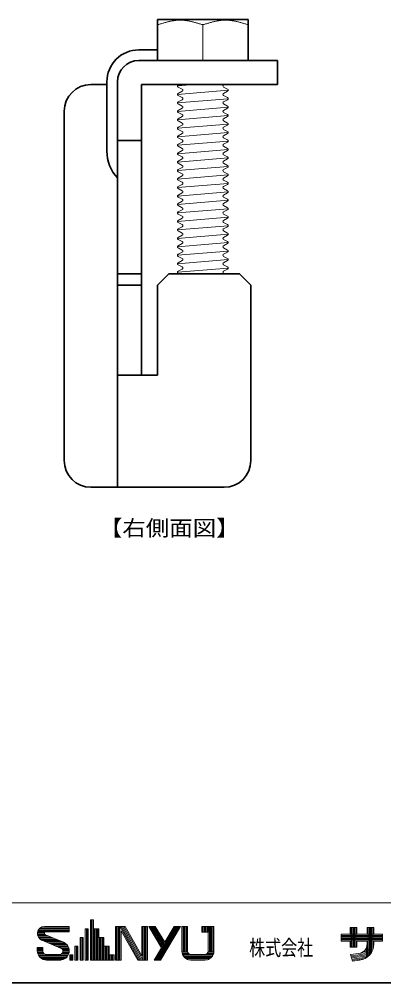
# Model space of a CAD drawing. Units: millimetres at full size, sheet at 1:1; details may follow other scales. Extents: x -492 to 492, y -348 to 348.
# Drawn here: x -293.9 to -225.5, y -347.8 to -167.1 of the extents above; entities that cross this region are included whole.
import ezdxf
from ezdxf.enums import TextEntityAlignment as Align

# ---------------------------------------------------------------- set-up
doc = ezdxf.new("R2010")
doc.units = ezdxf.units.MM
for name, color, linetype, lineweight in [('0-2_本体', 7, 'Continuous', 35), ('0-3_ボルト・ナット', 4, 'Continuous', 18), ('0-8', 4, 'Continuous', 18), ('F-0_図面枠', 4, 'Continuous', 18)]:
    doc.layers.add(name, color=color, linetype=linetype, lineweight=lineweight)
doc.styles.add('ＭＳ ゴシック', font='')
doc.styles.get('ＭＳ ゴシック').set_extended_font_data('MS Gothic')

msp = doc.modelspace()

# ---------------------------------------------------------------- linework, layer by layer
at = {"layer": '0-2_本体'}
for p, q in [((-271.44, -172.851), (-267.927, -172.851)), ((-271.44, -174.851), (-245.44, -174.851)), ((-245.44, -174.851), (-245.44, -179.351)), ((-280.44, -179.351), (-277.44, -179.351)), ((-277.44, -178.851), (-277.44, -191.857)), ((-275.44, -178.851), (-275.44, -254.851)), ((-270.94, -179.351), (-245.44, -179.351)), ((-270.94, -179.351), (-270.94, -233.851)), ((-285.44, -249.851), (-285.44, -184.351)), ((-270.94, -189.851), (-275.44, -189.851)), ((-270.94, -214.851), (-275.44, -214.851)), ((-252.561, -214.851), (-250.44, -216.973)), ((-270.94, -216.973), (-275.44, -216.973)), ((-267.94, -216.973), (-267.94, -233.851)), ((-250.44, -249.851), (-250.44, -216.973)), ((-267.94, -233.851), (-275.44, -233.851)), ((-280.44, -254.851), (-275.44, -254.851)), ((-280.44, -254.851), (-255.44, -254.851)), ((-255.44, -254.851), (-275.44, -254.851))]:
    msp.add_line(p, q, dxfattribs=at)
msp.add_lwpolyline([(-252.561, -214.851), (-265.819, -214.851), (-267.94, -216.973)], dxfattribs=at)
for centre, radius, start, end in [((-271.44, -178.851), 6, 90, 180), ((-271.44, -178.851), 4, 90, 180), ((-280.44, -184.351), 5, 90, 180), ((-270.198, -191.854), 7.242, 179.97627, 223.62655), ((-280.44, -249.851), 5, 180, 270), ((-280.44, -249.851), 5, 180, 270), ((-255.44, -249.851), 5, 270, 0)]:
    msp.add_arc(centre, radius, start, end, dxfattribs=at)
at = {"layer": '0-3_ボルト・ナット', "color": 7, "lineweight": 35}
for p, q in [((-250.927, -167.151), (-267.927, -167.151)), ((-267.927, -167.151), (-267.927, -174.851)), ((-250.927, -167.151), (-250.927, -174.851)), ((-250.927, -174.851), (-267.927, -174.851)), ((-250.927, -174.851), (-267.927, -174.851))]:
    msp.add_line(p, q, dxfattribs=at)
at = {"layer": '0-3_ボルト・ナット'}
for p, q in [((-264.019, -167.151), (-264.085, -167.117)), ((-255.576, -167.117), (-255.51, -167.151)), ((-259.44, -168.151), (-259.44, -174.851)), ((-259.44, -168.151), (-259.44, -174.851)), ((-264.203, -179.623), (-260.94, -179.351)), ((-264.203, -181.211), (-254.677, -180.417)), ((-263.935, -179.351), (-264.085, -179.43)), ((-263.304, -180.223), (-264.085, -179.817)), ((-263.304, -180.611), (-264.085, -181.017)), ((-255.576, -179.43), (-255.426, -179.351)), ((-255.576, -179.817), (-254.795, -180.223)), ((-255.576, -181.017), (-254.795, -180.611)), ((-264.203, -182.798), (-254.677, -182.004)), ((-263.304, -181.811), (-264.085, -181.404)), ((-263.304, -182.198), (-264.085, -182.605)), ((-255.576, -181.404), (-254.795, -181.811)), ((-255.576, -182.605), (-254.795, -182.198)), ((-264.203, -184.386), (-254.677, -183.592)), ((-263.304, -183.398), (-264.085, -182.992)), ((-263.304, -183.786), (-264.085, -184.192)), ((-255.576, -182.992), (-254.795, -183.398)), ((-255.576, -184.192), (-254.795, -183.786)), ((-264.203, -185.973), (-254.677, -185.179)), ((-263.304, -184.986), (-264.085, -184.579)), ((-263.304, -185.373), (-264.085, -185.78)), ((-255.576, -184.579), (-254.795, -184.986)), ((-255.576, -185.78), (-254.795, -185.373)), ((-264.203, -187.561), (-254.677, -186.767)), ((-263.304, -186.573), (-264.085, -186.167)), ((-263.304, -186.961), (-264.085, -187.367)), ((-263.304, -188.161), (-264.085, -187.754)), ((-255.576, -186.167), (-254.795, -186.573)), ((-255.576, -187.367), (-254.795, -186.961)), ((-255.576, -187.754), (-254.795, -188.161)), ((-264.203, -189.148), (-254.677, -188.354)), ((-263.304, -188.548), (-264.085, -188.955)), ((-263.304, -189.748), (-264.085, -189.342)), ((-255.576, -188.955), (-254.795, -188.548)), ((-255.576, -189.342), (-254.795, -189.748)), ((-264.203, -190.736), (-254.677, -189.942)), ((-263.304, -190.136), (-264.085, -190.542)), ((-263.304, -191.336), (-264.085, -190.929)), ((-255.576, -190.542), (-254.795, -190.136)), ((-255.576, -190.929), (-254.795, -191.336)), ((-264.203, -192.323), (-254.677, -191.529)), ((-264.203, -193.911), (-254.677, -193.117)), ((-263.304, -191.723), (-264.085, -192.13)), ((-263.304, -192.923), (-264.085, -192.517)), ((-255.576, -192.13), (-254.795, -191.723)), ((-255.576, -192.517), (-254.795, -192.923)), ((-264.203, -195.498), (-254.677, -194.704)), ((-263.304, -193.311), (-264.085, -193.717)), ((-263.304, -194.511), (-264.085, -194.104)), ((-263.304, -194.898), (-264.085, -195.305)), ((-255.576, -193.717), (-254.795, -193.311)), ((-255.576, -194.104), (-254.795, -194.511)), ((-255.576, -195.305), (-254.795, -194.898)), ((-264.203, -197.086), (-254.677, -196.292)), ((-263.304, -196.098), (-264.085, -195.692)), ((-263.304, -196.486), (-264.085, -196.892)), ((-255.576, -195.692), (-254.795, -196.098)), ((-255.576, -196.892), (-254.795, -196.486)), ((-264.203, -198.673), (-254.677, -197.879)), ((-263.304, -197.686), (-264.085, -197.279)), ((-263.304, -198.073), (-264.085, -198.48)), ((-255.576, -197.279), (-254.795, -197.686)), ((-255.576, -198.48), (-254.795, -198.073)), ((-264.203, -200.261), (-254.677, -199.467)), ((-263.304, -199.273), (-264.085, -198.867)), ((-263.304, -199.661), (-264.085, -200.067)), ((-263.304, -200.861), (-264.085, -200.454)), ((-255.576, -198.867), (-254.795, -199.273)), ((-255.576, -200.067), (-254.795, -199.661)), ((-255.576, -200.454), (-254.795, -200.861)), ((-264.203, -201.848), (-254.677, -201.054)), ((-263.304, -201.248), (-264.085, -201.655)), ((-263.304, -202.448), (-264.085, -202.042)), ((-255.576, -201.655), (-254.795, -201.248)), ((-255.576, -202.042), (-254.795, -202.448)), ((-264.203, -203.436), (-254.677, -202.642)), ((-263.304, -202.836), (-264.085, -203.242)), ((-263.304, -204.036), (-264.085, -203.629)), ((-255.576, -203.242), (-254.795, -202.836)), ((-255.576, -203.629), (-254.795, -204.036)), ((-264.203, -205.023), (-254.677, -204.229)), ((-264.203, -206.611), (-254.677, -205.817)), ((-263.304, -204.423), (-264.085, -204.83)), ((-263.304, -205.623), (-264.085, -205.217)), ((-255.576, -204.83), (-254.795, -204.423)), ((-255.576, -205.217), (-254.795, -205.623)), ((-264.203, -208.198), (-254.677, -207.404)), ((-263.304, -206.011), (-264.085, -206.417)), ((-263.304, -207.211), (-264.085, -206.804)), ((-263.304, -207.598), (-264.085, -208.005)), ((-255.576, -206.417), (-254.795, -206.011)), ((-255.576, -206.804), (-254.795, -207.211)), ((-255.576, -208.005), (-254.795, -207.598)), ((-264.203, -209.786), (-254.677, -208.992)), ((-263.304, -208.798), (-264.085, -208.392)), ((-263.304, -209.186), (-264.085, -209.592)), ((-255.576, -208.392), (-254.795, -208.798)), ((-255.576, -209.592), (-254.795, -209.186)), ((-264.203, -211.373), (-254.677, -210.579)), ((-263.304, -210.386), (-264.085, -209.979)), ((-263.304, -210.773), (-264.085, -211.18)), ((-255.576, -209.979), (-254.795, -210.386)), ((-255.576, -211.18), (-254.795, -210.773)), ((-264.203, -212.961), (-254.677, -212.167)), ((-263.304, -211.973), (-264.085, -211.567)), ((-263.304, -212.361), (-264.085, -212.767)), ((-255.576, -211.567), (-254.795, -211.973)), ((-255.576, -212.767), (-254.795, -212.361)), ((-264.203, -214.548), (-254.677, -213.754)), ((-263.304, -213.561), (-264.085, -213.154)), ((-263.304, -213.948), (-264.085, -214.355)), ((-263.875, -214.851), (-264.085, -214.742)), ((-255.576, -213.154), (-254.795, -213.561)), ((-255.576, -214.355), (-254.795, -213.948))]:
    msp.add_line(p, q, dxfattribs=at)
for points in [[(-262.002, -167.46), (-262.148, -167.433), (-262.294, -167.407), (-262.44, -167.384), (-262.585, -167.363), (-262.731, -167.344), (-262.877, -167.327), (-263.023, -167.313), (-263.168, -167.301), (-263.314, -167.292), (-263.46, -167.286), (-263.605, -167.283), (-263.69, -167.283), (-263.774, -167.283), (-263.92, -167.286), (-264.065, -167.293), (-264.21, -167.302), (-264.356, -167.313), (-264.501, -167.328), (-264.646, -167.344), (-264.791, -167.363), (-264.937, -167.385), (-265.082, -167.408), (-265.227, -167.434), (-265.373, -167.461), (-265.518, -167.491), (-265.663, -167.522), (-265.809, -167.555), (-265.954, -167.589), (-266.099, -167.624), (-266.245, -167.661), (-266.39, -167.7), (-266.535, -167.739), (-266.68, -167.779), (-266.826, -167.821), (-266.971, -167.863), (-267.116, -167.905), (-267.262, -167.949), (-267.407, -167.992), (-267.552, -168.036)], [(-256.441, -167.385), (-256.586, -167.408), (-256.732, -167.434), (-256.878, -167.461), (-257.024, -167.491), (-257.169, -167.522), (-257.315, -167.555), (-257.461, -167.589), (-257.607, -167.624), (-257.752, -167.661), (-257.898, -167.7), (-258.044, -167.739), (-258.19, -167.779), (-258.335, -167.821), (-258.481, -167.863), (-258.627, -167.905), (-258.773, -167.949), (-258.918, -167.992), (-259.064, -168.036), (-259.21, -168.081), (-259.355, -168.125), (-259.44, -168.151), (-259.525, -168.125), (-259.67, -168.081), (-259.816, -168.036), (-259.962, -167.992), (-260.108, -167.948), (-260.253, -167.905), (-260.399, -167.862), (-260.545, -167.82), (-260.691, -167.779), (-260.836, -167.738), (-260.982, -167.699), (-261.128, -167.661), (-261.274, -167.624), (-261.419, -167.588), (-261.565, -167.554), (-261.711, -167.521), (-261.857, -167.49), (-262.002, -167.46)], [(-250.927, -168.151), (-251.012, -168.125), (-251.158, -168.081), (-251.304, -168.036), (-251.45, -167.992), (-251.597, -167.948), (-251.743, -167.905), (-251.889, -167.862), (-252.035, -167.82), (-252.181, -167.779), (-252.328, -167.738), (-252.474, -167.699), (-252.62, -167.661), (-252.766, -167.624), (-252.912, -167.588), (-253.059, -167.554), (-253.205, -167.521), (-253.351, -167.49), (-253.497, -167.46), (-253.643, -167.433), (-253.79, -167.407), (-253.936, -167.384), (-254.082, -167.363), (-254.228, -167.344), (-254.374, -167.327), (-254.52, -167.313), (-254.667, -167.301), (-254.813, -167.292), (-254.959, -167.286), (-255.105, -167.283), (-255.19, -167.283), (-255.275, -167.283), (-255.42, -167.286), (-255.566, -167.293), (-255.712, -167.302), (-255.858, -167.313), (-256.003, -167.328), (-256.149, -167.344), (-256.295, -167.363), (-256.441, -167.385)], [(-267.552, -168.036), (-267.697, -168.081), (-267.843, -168.125), (-267.927, -168.151)], [(-255.576, -214.742), (-255.366, -214.851), (-263.875, -214.851)]]:
    msp.add_lwpolyline(points, dxfattribs=at)
for centre, start, end in [((-263.984, -179.623), 117.5, 242.5), ((-263.405, -180.417), 297.5, 62.5), ((-255.475, -179.623), 117.5, 242.5), ((-254.896, -180.417), 297.5, 62.5), ((-263.984, -181.211), 117.5, 242.5), ((-263.405, -182.004), 297.5, 62.5), ((-255.475, -181.211), 117.5, 242.5), ((-254.896, -182.004), 297.5, 62.5), ((-263.984, -182.798), 117.5, 242.5), ((-263.984, -184.386), 117.5, 242.5), ((-263.405, -183.592), 297.5, 62.5), ((-255.475, -182.798), 117.5, 242.5), ((-255.475, -184.386), 117.5, 242.5), ((-254.896, -183.592), 297.5, 62.5), ((-263.984, -185.973), 117.5, 242.5), ((-263.405, -185.179), 297.5, 62.5), ((-255.475, -185.973), 117.5, 242.5), ((-254.896, -185.179), 297.5, 62.5), ((-263.984, -187.561), 117.5, 242.5), ((-263.405, -186.767), 297.5, 62.5), ((-255.475, -187.561), 117.5, 242.5), ((-254.896, -186.767), 297.5, 62.5), ((-263.984, -189.148), 117.5, 242.5), ((-263.405, -188.354), 297.5, 62.5), ((-255.475, -189.148), 117.5, 242.5), ((-254.896, -188.354), 297.5, 62.5), ((-263.984, -190.736), 117.5, 242.5), ((-263.405, -189.942), 297.5, 62.5), ((-263.405, -191.529), 297.5, 62.5), ((-255.475, -190.736), 117.5, 242.5), ((-254.896, -189.942), 297.5, 62.5), ((-254.896, -191.529), 297.5, 62.5), ((-263.984, -192.323), 117.5, 242.5), ((-263.405, -193.117), 297.5, 62.5), ((-255.475, -192.323), 117.5, 242.5), ((-254.896, -193.117), 297.5, 62.5), ((-263.984, -193.911), 117.5, 242.5), ((-263.405, -194.704), 297.5, 62.5), ((-255.475, -193.911), 117.5, 242.5), ((-254.896, -194.704), 297.5, 62.5), ((-263.984, -195.498), 117.5, 242.5), ((-263.405, -196.292), 297.5, 62.5), ((-255.475, -195.498), 117.5, 242.5), ((-254.896, -196.292), 297.5, 62.5), ((-263.984, -197.086), 117.5, 242.5), ((-263.984, -198.673), 117.5, 242.5), ((-263.405, -197.879), 297.5, 62.5), ((-255.475, -197.086), 117.5, 242.5), ((-255.475, -198.673), 117.5, 242.5), ((-254.896, -197.879), 297.5, 62.5), ((-263.984, -200.261), 117.5, 242.5), ((-263.405, -199.467), 297.5, 62.5), ((-255.475, -200.261), 117.5, 242.5), ((-254.896, -199.467), 297.5, 62.5), ((-263.984, -201.848), 117.5, 242.5), ((-263.405, -201.054), 297.5, 62.5), ((-255.475, -201.848), 117.5, 242.5), ((-254.896, -201.054), 297.5, 62.5), ((-263.984, -203.436), 117.5, 242.5), ((-263.405, -202.642), 297.5, 62.5), ((-263.405, -204.229), 297.5, 62.5), ((-255.475, -203.436), 117.5, 242.5), ((-254.896, -202.642), 297.5, 62.5), ((-254.896, -204.229), 297.5, 62.5), ((-263.984, -205.023), 117.5, 242.5), ((-263.405, -205.817), 297.5, 62.5), ((-255.475, -205.023), 117.5, 242.5), ((-254.896, -205.817), 297.5, 62.5), ((-263.984, -206.611), 117.5, 242.5), ((-263.405, -207.404), 297.5, 62.5), ((-255.475, -206.611), 117.5, 242.5), ((-254.896, -207.404), 297.5, 62.5), ((-263.984, -208.198), 117.5, 242.5), ((-263.405, -208.992), 297.5, 62.5), ((-255.475, -208.198), 117.5, 242.5), ((-254.896, -208.992), 297.5, 62.5), ((-263.984, -209.786), 117.5, 242.5), ((-263.984, -211.373), 117.5, 242.5), ((-263.405, -210.579), 297.5, 62.5), ((-255.475, -209.786), 117.5, 242.5), ((-255.475, -211.373), 117.5, 242.5), ((-254.896, -210.579), 297.5, 62.5), ((-263.984, -212.961), 117.5, 242.5), ((-263.405, -212.167), 297.5, 62.5), ((-255.475, -212.961), 117.5, 242.5), ((-254.896, -212.167), 297.5, 62.5), ((-263.984, -214.548), 117.5, 242.5), ((-263.405, -213.754), 297.5, 62.5), ((-255.475, -214.548), 117.5, 242.5), ((-254.896, -213.754), 297.5, 62.5)]:
    msp.add_arc(centre, 0.218, start, end, dxfattribs=at)
at = {"layer": 'F-0_図面枠'}
for p, q in [((-492, -332.75), (-102.5, -332.75)), ((-290.215, -337.722), (-284.487, -337.722)), ((-290.02, -337.511), (-284.487, -337.511)), ((-289.693, -337.3), (-284.487, -337.3)), ((-289.15, -337.178), (-284.487, -337.178)), ((-284.487, -338.211), (-284.487, -337.178)), ((-281.49, -337.644), (-280.945, -337.644)), ((-281.49, -343.506), (-281.49, -337.644)), ((-281.279, -343.506), (-281.279, -337.644)), ((-281.068, -343.506), (-281.068, -337.644)), ((-280.945, -343.506), (-280.945, -337.644)), ((-280.524, -335.979), (-279.924, -335.979)), ((-280.524, -343.506), (-280.524, -335.979)), ((-280.313, -343.506), (-280.313, -335.979)), ((-280.102, -343.506), (-280.102, -335.979)), ((-279.924, -337.644), (-279.924, -335.979)), ((-279.924, -337.644), (-278.958, -337.644)), ((-279.891, -343.506), (-279.891, -337.644)), ((-279.68, -343.506), (-279.68, -337.644)), ((-279.469, -343.506), (-279.469, -337.644)), ((-279.258, -343.506), (-279.258, -337.644)), ((-279.047, -343.506), (-279.047, -337.644)), ((-278.958, -339.265), (-278.958, -337.644)), ((-275.828, -337.178), (-273.996, -337.178)), ((-275.828, -343.506), (-275.828, -337.178)), ((-275.617, -343.506), (-275.617, -337.178)), ((-275.406, -343.506), (-275.406, -337.178)), ((-275.195, -343.506), (-275.195, -337.178)), ((-274.99, -337.154), (-271.422, -343.506)), ((-274.984, -343.506), (-274.984, -337.178)), ((-274.734, -337.178), (-271.181, -343.506)), ((-274.492, -337.178), (-270.938, -343.506)), ((-274.25, -337.178), (-270.782, -343.355)), ((-273.996, -337.178), (-270.898, -342.694)), ((-270.898, -342.694), (-270.898, -337.178)), ((-270.898, -337.178), (-269.832, -337.178)), ((-270.676, -343.506), (-270.676, -337.178)), ((-270.465, -343.506), (-270.465, -337.178)), ((-270.254, -343.506), (-270.254, -337.178)), ((-270.043, -343.506), (-270.043, -337.178)), ((-269.832, -343.506), (-269.832, -337.178)), ((-269.599, -337.178), (-268.36, -337.178)), ((-269.599, -337.178), (-267.222, -341.184)), ((-269.354, -337.178), (-266.97, -341.195)), ((-269.109, -337.178), (-266.847, -340.988)), ((-268.863, -337.178), (-266.724, -340.782)), ((-268.618, -337.178), (-266.602, -340.575)), ((-268.36, -337.178), (-266.602, -340.14)), ((-268.342, -343.506), (-264.586, -337.178)), ((-268.097, -343.506), (-264.34, -337.178)), ((-267.851, -343.506), (-264.095, -337.178)), ((-267.606, -343.506), (-263.85, -337.178)), ((-267.361, -343.506), (-263.604, -337.178)), ((-266.602, -340.14), (-264.844, -337.178)), ((-264.844, -337.178), (-263.604, -337.178)), ((-263.371, -341.841), (-263.371, -337.178)), ((-263.371, -337.178), (-262.305, -337.178)), ((-263.16, -341.969), (-263.16, -337.178)), ((-262.949, -341.969), (-262.949, -337.178)), ((-262.738, -341.969), (-262.738, -337.178)), ((-262.527, -341.969), (-262.527, -337.178)), ((-262.305, -341.841), (-262.305, -337.178)), ((-259.641, -337.178), (-257.376, -337.178)), ((-259.641, -338.244), (-259.641, -337.178)), ((-259.43, -338.244), (-259.43, -337.178)), ((-259.219, -338.244), (-259.219, -337.178)), ((-259.008, -338.244), (-259.008, -337.178)), ((-258.797, -338.244), (-258.797, -337.178)), ((-258.586, -338.244), (-258.586, -337.178)), ((-258.375, -338.244), (-258.375, -337.178)), ((-258.22, -341.969), (-258.22, -337.178)), ((-258.009, -341.969), (-258.009, -337.178)), ((-257.798, -341.969), (-257.798, -337.178)), ((-257.587, -341.969), (-257.587, -337.178)), ((-257.376, -341.841), (-257.376, -337.178)), ((-231.839, -338.623), (-231.839, -337.371)), ((-231.839, -337.371), (-230.587, -337.371)), ((-231.628, -341.095), (-231.628, -337.371)), ((-231.417, -341.095), (-231.417, -337.371)), ((-231.207, -341.095), (-231.207, -337.371)), ((-230.996, -341.095), (-230.996, -337.371)), ((-230.785, -341.095), (-230.785, -337.371)), ((-230.587, -338.623), (-230.587, -337.371)), ((-228.642, -337.371), (-227.39, -337.371)), ((-228.642, -338.623), (-228.642, -337.371)), ((-228.431, -342.781), (-228.431, -337.371)), ((-228.22, -342.574), (-228.22, -337.371)), ((-228.009, -342.322), (-228.009, -337.371)), ((-227.798, -342.001), (-227.798, -337.371)), ((-227.587, -341.551), (-227.587, -337.371)), ((-227.39, -338.623), (-227.39, -337.371)), ((-290.482, -338.566), (-289.141, -338.566)), ((-290.471, -338.355), (-289.113, -338.355)), ((-290.459, -338.777), (-288.928, -338.777)), ((-290.426, -338.144), (-284.487, -338.144)), ((-290.402, -338.988), (-288.42, -338.988)), ((-290.344, -337.933), (-284.487, -337.933)), ((-290.304, -339.199), (-287.912, -339.199)), ((-290.155, -339.41), (-287.403, -339.41)), ((-288.975, -338.758), (-285.555, -340.176)), ((-288.892, -338.211), (-284.487, -338.211)), ((-282.455, -343.506), (-282.455, -339.265)), ((-282.455, -339.265), (-281.912, -339.265)), ((-282.244, -343.506), (-282.244, -339.265)), ((-282.034, -343.506), (-282.034, -339.265)), ((-281.912, -343.506), (-281.912, -339.265)), ((-278.958, -339.265), (-277.992, -339.265)), ((-278.836, -343.506), (-278.836, -339.265)), ((-278.625, -343.506), (-278.625, -339.265)), ((-278.414, -343.506), (-278.414, -339.265)), ((-278.203, -343.506), (-278.203, -339.265)), ((-277.992, -340.886), (-277.992, -339.265)), ((-274.762, -343.506), (-274.762, -337.991)), ((-274.762, -337.991), (-271.664, -343.506)), ((-259.641, -338.244), (-258.442, -338.244)), ((-258.442, -341.841), (-258.442, -338.244)), ((-233.52, -338.623), (-231.839, -338.623)), ((-233.52, -339.941), (-233.52, -338.623)), ((-233.52, -338.676), (-225.775, -338.676)), ((-233.52, -338.887), (-225.775, -338.887)), ((-233.52, -339.098), (-225.775, -339.098)), ((-233.52, -339.309), (-225.775, -339.309)), ((-233.52, -339.52), (-225.775, -339.52)), ((-230.587, -338.623), (-228.642, -338.623)), ((-227.39, -338.623), (-225.775, -338.623)), ((-225.775, -339.941), (-225.775, -338.623)), ((-290.482, -341.175), (-289.45, -341.175)), ((-290.482, -341.774), (-290.482, -341.175)), ((-290.481, -341.308), (-289.449, -341.308)), ((-289.926, -339.621), (-286.895, -339.621)), ((-289.649, -339.776), (-286.116, -341.241)), ((-289.515, -339.832), (-286.386, -339.832)), ((-289.45, -341.808), (-289.45, -341.175)), ((-289.007, -340.043), (-285.878, -340.043)), ((-288.498, -340.253), (-285.393, -340.253)), ((-287.99, -340.464), (-285.088, -340.464)), ((-287.481, -340.675), (-284.881, -340.675)), ((-286.973, -340.886), (-284.733, -340.886)), ((-286.464, -341.097), (-284.625, -341.097)), ((-285.98, -341.308), (-284.551, -341.308)), ((-283.421, -340.886), (-282.877, -340.886)), ((-283.421, -343.506), (-283.421, -340.886)), ((-283.21, -343.506), (-283.21, -340.886)), ((-282.999, -343.506), (-282.999, -340.886)), ((-282.877, -343.506), (-282.877, -340.886)), ((-277.992, -340.886), (-277.027, -340.886)), ((-277.992, -343.506), (-277.992, -340.886)), ((-277.781, -343.506), (-277.781, -340.886)), ((-277.571, -343.506), (-277.571, -340.886)), ((-277.36, -343.506), (-277.36, -340.886)), ((-277.149, -343.506), (-277.149, -340.886)), ((-277.027, -342.507), (-277.027, -340.886)), ((-268.6, -343.506), (-267.222, -341.184)), ((-233.52, -339.73), (-225.775, -339.73)), ((-233.52, -339.941), (-231.839, -339.941)), ((-231.839, -341.095), (-231.839, -339.941)), ((-231.839, -341.095), (-230.587, -341.095)), ((-230.587, -339.941), (-228.642, -339.941)), ((-230.587, -341.095), (-230.587, -339.941)), ((-228.96, -341.498), (-227.952, -341.373)), ((-228.748, -342.87), (-228.748, -341.077)), ((-228.642, -340.47), (-228.642, -339.941)), ((-228.642, -342.87), (-228.642, -340.473)), ((-227.39, -339.941), (-225.775, -339.941)), ((-227.39, -340.465), (-227.39, -339.941)), ((-290.481, -341.519), (-289.449, -341.519)), ((-290.481, -341.73), (-289.449, -341.73)), ((-290.474, -341.941), (-289.436, -341.941)), ((-290.441, -342.152), (-289.354, -342.152)), ((-290.379, -342.363), (-289.152, -342.363)), ((-290.287, -342.574), (-284.682, -342.574)), ((-290.157, -342.785), (-284.812, -342.785)), ((-289.978, -342.996), (-284.99, -342.996)), ((-288.784, -342.474), (-286.25, -342.474)), ((-285.96, -342.363), (-284.59, -342.363)), ((-285.775, -341.519), (-284.506, -341.519)), ((-285.767, -342.152), (-284.529, -342.152)), ((-285.696, -341.73), (-284.488, -341.73)), ((-285.694, -341.941), (-284.495, -341.941)), ((-284.387, -343.506), (-284.387, -342.507)), ((-284.387, -342.507), (-283.843, -342.507)), ((-284.211, -343.506), (-284.211, -342.507)), ((-284, -343.506), (-284, -342.507)), ((-283.843, -343.506), (-283.843, -342.507)), ((-277.027, -342.507), (-276.061, -342.507)), ((-276.938, -343.506), (-276.938, -342.507)), ((-276.727, -343.506), (-276.727, -342.507)), ((-276.516, -343.506), (-276.516, -342.507)), ((-276.305, -343.506), (-276.305, -342.507)), ((-276.094, -343.506), (-276.094, -342.507)), ((-276.061, -343.506), (-276.061, -342.507)), ((-263.371, -341.863), (-263.349, -341.863)), ((-263.366, -341.969), (-262.292, -341.969)), ((-263.336, -342.18), (-262.201, -342.18)), ((-263.278, -342.391), (-261.945, -342.391)), ((-263.187, -342.601), (-257.56, -342.601)), ((-263.058, -342.812), (-257.689, -342.812)), ((-262.878, -343.023), (-257.869, -343.023)), ((-261.706, -342.441), (-259.041, -342.441)), ((-258.802, -342.391), (-257.469, -342.391)), ((-258.547, -342.18), (-257.411, -342.18)), ((-258.456, -341.969), (-257.381, -341.969)), ((-231.788, -342.488), (-230.264, -342.298)), ((-231.788, -342.488), (-231.378, -343.699)), ((-231.719, -342.692), (-227.937, -342.221)), ((-231.65, -342.896), (-228.116, -342.456)), ((-231.581, -343.1), (-228.34, -342.696)), ((-231.512, -343.304), (-228.633, -342.945)), ((-230.257, -342.297), (-227.874, -342.001)), ((-229.439, -341.983), (-227.9, -341.791)), ((-229.149, -341.734), (-227.926, -341.582)), ((-289.724, -343.207), (-285.245, -343.207)), ((-289.298, -343.418), (-285.671, -343.418)), ((-288.75, -343.506), (-286.075, -343.506)), ((-284.387, -343.506), (-283.843, -343.506)), ((-283.421, -343.506), (-282.877, -343.506)), ((-282.455, -343.506), (-281.912, -343.506)), ((-281.49, -343.506), (-280.945, -343.506)), ((-280.524, -343.506), (-276.061, -343.506)), ((-275.828, -343.506), (-274.762, -343.506)), ((-271.664, -343.506), (-269.832, -343.506)), ((-268.6, -343.506), (-267.361, -343.506)), ((-262.618, -343.234), (-258.129, -343.234)), ((-262.153, -343.445), (-258.595, -343.445)), ((-261.706, -343.506), (-259.041, -343.506)), ((-231.443, -343.508), (-229.053, -343.21)), ((-231.378, -343.699), (-230.096, -343.539))]:
    msp.add_line(p, q, dxfattribs=at)
at = {"layer": 'F-0_図面枠', "color": 7, "lineweight": 35}
msp.add_lwpolyline([(-492, -72.75), (-492, -347.75), (-102.5, -347.75)], dxfattribs=at)
at = {"layer": 'F-0_図面枠'}
for centre, radius, start, end in [((-289.132, -338.529), 1.35, 90.76968, 251.60579), ((-288.866, -338.495), 0.284, 92.62549, 247.52919), ((-286.318, -341.842), 0.632, 267.5421, 69.85329), ((-286.218, -341.775), 1.731, 269.93188, 67.46921), ((-230.493, -340.461), 1.851, 277.12369, 0.28418), ((-230.493, -340.461), 3.103, 277.45369, 359.92859), ((-288.75, -341.774), 1.732, 179.99979, 270.00009), ((-288.784, -341.808), 0.666, 179.99979, 270.00009), ((-261.706, -341.841), 1.665, 179.99979, 270.00009), ((-261.706, -341.841), 0.6, 179.99979, 270.00009), ((-259.041, -341.841), 0.6, 270.00009, 0), ((-259.041, -341.841), 1.665, 270.00009, 0)]:
    msp.add_arc(centre, radius, start, end, dxfattribs=at)

# ---------------------------------------------------------------- texts
at = {"layer": '0-8', "color": 7, "style": 'ＭＳ ゴシック', "width": 1.1}
msp.add_text('【右側面図】', height=2.933, dxfattribs=at).set_placement((-278.94, -264.851), align=Align.BOTTOM_LEFT)
at = {"layer": 'F-0_図面枠', "color": 7, "style": 'ＭＳ ゴシック', "width": 0.75}
msp.add_text('株式会社', height=2.933, dxfattribs=at).set_placement((-250.76, -343.525), align=Align.BOTTOM_LEFT)

doc.saveas('drawing.dxf')
